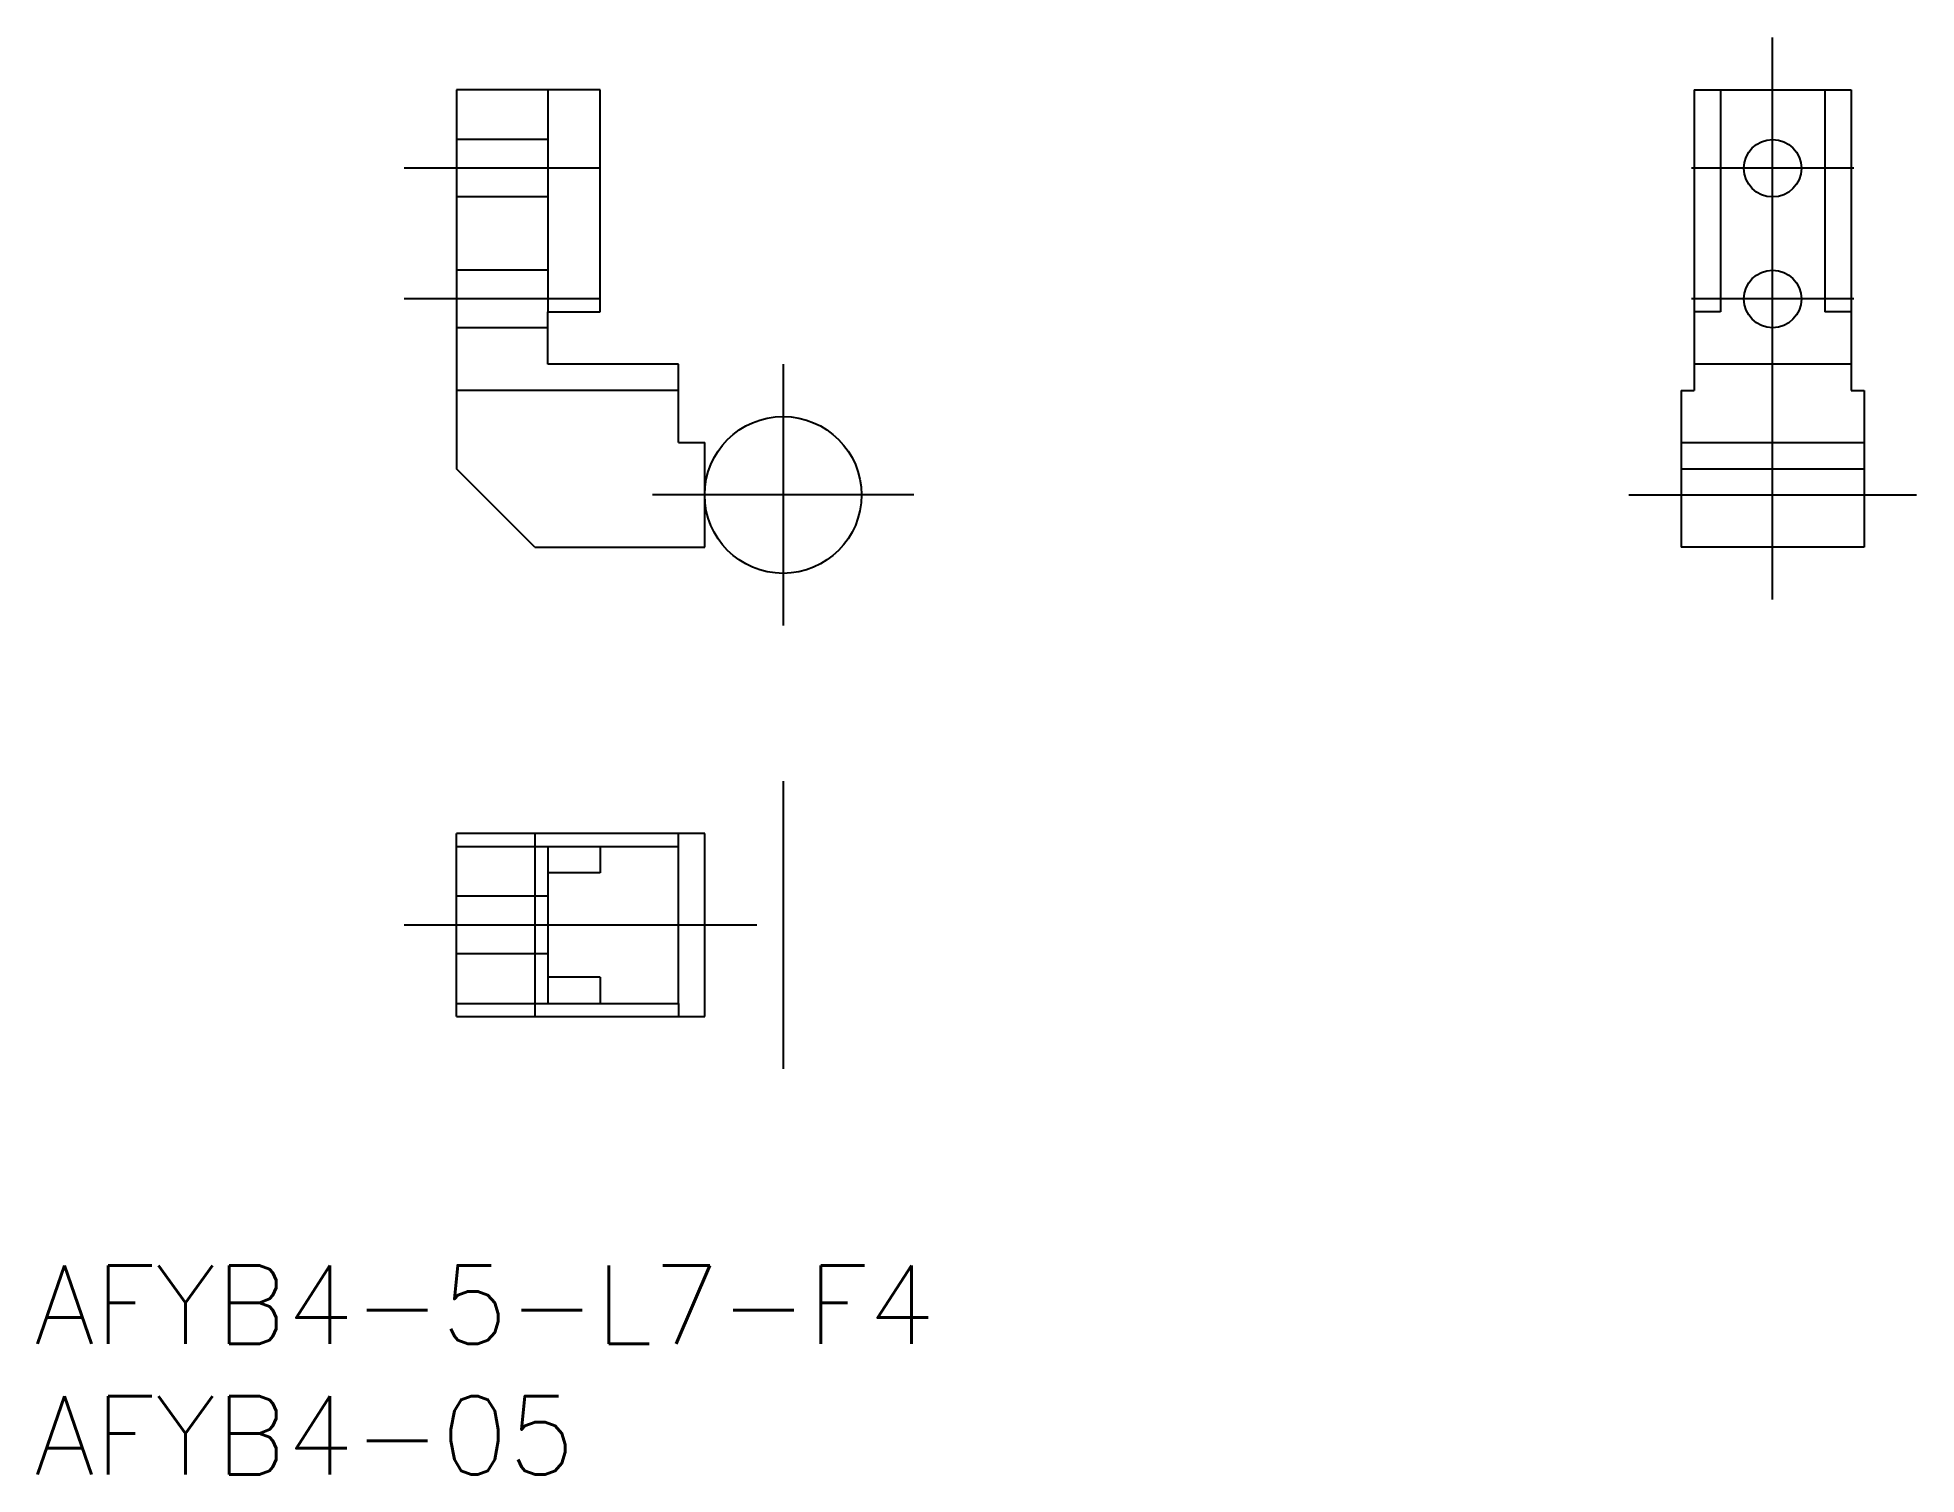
# Model space of a CAD drawing. Extents: x -28.5 to 43.4, y -37.5 to 17.5.
import ezdxf

# ---------------------------------------------------------------- set-up
doc = ezdxf.new("R2010")
doc.units = 0
for name, pattern in [('CENTER', [50.8, 31.75, -6.35, 6.35, -6.35]), ('DASHED', [19.05, 12.7, -6.35]), ('PHANTOM', [63.5, 31.75, -6.35, 6.35, -6.35, 6.35, -6.35])]:
    doc.linetypes.add(name, pattern=pattern)
doc.layers.get('0').update_dxf_attribs({"linetype": 'CONTINUOUS'})
doc.layers.add('CENTER', color=1, linetype='CENTER')
doc.styles.get("Standard").update_dxf_attribs({"font": 'txt.shx', "height": 3, "bigfont": 'bigfont.shx'})

msp = doc.modelspace()

# ---------------------------------------------------------------- linework, layer by layer
at = {"color": 7, "linetype": 'CONTINUOUS'}
for p, q in [((-12.5, 15.5), (-12.5, 1)), ((-7, 15.5), (-12.5, 15.5)), ((-7, 7), (-7, 15.5)), ((34.855, 15.5), (40.855, 15.5)), ((34.855, 15.5), (34.855, 4)), ((35.855, 15.5), (35.855, 7)), ((39.855, 15.5), (39.855, 7)), ((40.855, 15.5), (40.855, 4)), ((-9, 7), (-7, 7)), ((-9, 5), (-9, 7)), ((35.855, 7), (34.855, 7)), ((40.855, 7), (39.855, 7)), ((-4, 5), (-9, 5)), ((-4, 2), (-4, 5)), ((40.855, 5), (34.855, 5)), ((-4, 4), (-12.5, 4)), ((34.355, 4), (34.355, -2)), ((34.355, 4), (34.855, 4)), ((40.855, 4), (41.355, 4)), ((41.355, 4), (41.355, -2)), ((-4, 2), (-3, 2)), ((-3, -2), (-3, 2)), ((34.355, 2), (41.355, 2)), ((-9.5, -2), (-12.5, 1)), ((-9.5, -2), (-3, -2)), ((41.355, -2), (34.355, -2)), ((-12.5, -19.956), (-12.5, -12.956)), ((-3, -12.956), (-12.5, -12.956)), ((-9.5, -12.956), (-9.5, -19.956)), ((-4, -13.456), (-4, -13.456)), ((-3, -19.956), (-3, -12.956)), ((-12.5, -19.956), (-3, -19.956))]:
    msp.add_line(p, q, dxfattribs=at)
at = {"color": 3, "linetype": 'DASHED'}
for p, q in [((-9, 15.5), (-9, 7)), ((-9, 13.6), (-12.5, 13.6)), ((-9, 11.4), (-12.5, 11.4)), ((-9, 8.6), (-12.5, 8.6)), ((-9, 6.4), (-12.5, 6.4)), ((34.355, 1), (41.355, 1)), ((-12.5, -13.456), (-4, -13.456)), ((-9, -13.456), (-9, -14.456)), ((-7, -13.456), (-7, -14.456)), ((-4, -13.456), (-4, -12.956)), ((-4, -19.456), (-4, -13.456)), ((-7, -14.456), (-9, -14.456)), ((-9, -14.456), (-9, -18.456)), ((-9, -15.356), (-12.5, -15.356)), ((-9, -17.556), (-12.5, -17.556)), ((-7, -18.456), (-9, -18.456)), ((-9, -18.456), (-9, -19.456)), ((-7, -18.456), (-7, -19.456)), ((-12.5, -19.456), (-4, -19.456)), ((-4, -19.456), (-4, -19.956))]:
    msp.add_line(p, q, dxfattribs=at)
at = {"color": 7, "linetype": 'CONTINUOUS'}
for centre in [(37.855, 12.5), (37.855, 7.5)]:
    msp.add_circle(centre, 1.1, dxfattribs=at)
at = {"color": 3, "linetype": 'PHANTOM'}
msp.add_circle((0, 0), 3, dxfattribs=at)
at = {"layer": 'CENTER', "color": 1, "linetype": 'CENTER'}
for p, q in [((37.855, -4), (37.855, 17.5)), ((-7, 12.5), (-14.5, 12.5)), ((40.955, 12.5), (34.755, 12.5)), ((-7, 7.5), (-14.5, 7.5)), ((40.955, 7.5), (34.755, 7.5)), ((0, 5), (0, -5)), ((5, 0), (-5, 0)), ((32.355, 0), (43.355, 0)), ((0, -10.956), (0, -21.956)), ((-1, -16.456), (-14.5, -16.456))]:
    msp.add_line(p, q, dxfattribs=at)

# ---------------------------------------------------------------- texts
at = {"color": 7, "linetype": 'CONTINUOUS'}
for s, p in [('AFYB4-5-L7-F4', (-28.648, -32.478)), ('AFYB4-05', (-28.648, -37.478))]:
    msp.add_text(s, height=3, dxfattribs=at).set_placement(p)

doc.saveas('drawing.dxf')
